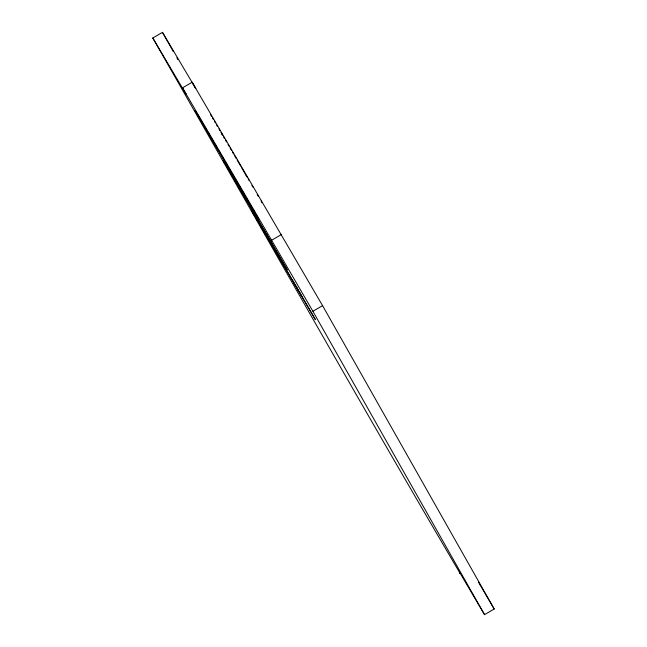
<?xml version="1.0" encoding="UTF-8"?>
<svg xmlns="http://www.w3.org/2000/svg" width="647" height="647" viewBox="0 0 647 647"><rect width="100%" height="100%" fill="white"/><g stroke="black" fill="none" stroke-linecap="round" stroke-linejoin="round"><path stroke-width="0.97" d="M152.797 37.995L162.47 32.35L195.758 88.59L192.159 82.218L182.478 87.863L186.085 94.236L152.797 37.995C254.91 216.696 355.801 396.101 460.171 573.501L459.435 572.053L484.53 614.65L494.203 609.005L322.57 305.643L192.159 82.218M484.53 614.65L312.897 311.288L271.627 240.247L281.299 234.602M312.897 311.288L322.57 305.643M210.453 136.954L216.195 146.651M237.797 183.699L243.539 193.396M238.638 186.765L244.372 196.462M265.982 233.51L271.724 243.207M266.815 236.584L272.557 246.281M294.159 283.321L299.901 293.026M478.376 582.025L494.203 609.005M210.623 114.77L211.577 116.395M212.54 118.029L213.494 119.655M214.464 121.312L215.451 123.003M216.446 124.685L217.432 126.375M218.921 128.923L219.94 130.654M220.95 132.392L221.961 134.123M223.482 136.719L224.493 138.45M225.504 140.181L226.523 141.911M228.035 144.507L229.054 146.238M230.065 147.969L231.586 150.565M232.597 152.296L233.607 154.026M234.618 155.757L236.139 158.361M237.15 160.092L240.7 166.15M241.711 167.88L245.253 173.938M246.24 175.62L247.186 177.246M248.141 178.871L249.095 180.505M182.478 87.863L271.627 240.247M251.942 185.382L252.888 187.015M257.223 194.448L258.202 196.13M245.48 174.528L246.45 176.202M261.089 201.096L262.027 202.729M221.541 133.646L222.511 135.32M235.807 180.173L245.528 196.923M208.455 133.428L218.185 150.177M263.984 229.992L273.713 246.733M236.64 183.247L246.37 199.988M292.169 279.803L301.898 296.544M264.825 233.057L274.554 249.799M162.47 32.35L173.396 51.663M176.874 57.809L177.868 59.564M195.637 111.446L194.965 110.362L259.018 219.988L195.637 111.446M223.822 161.257L223.15 160.173L287.203 269.807L223.822 161.257M252.007 211.068L251.335 209.984L315.388 319.618L252.007 211.068"/></g></svg>
